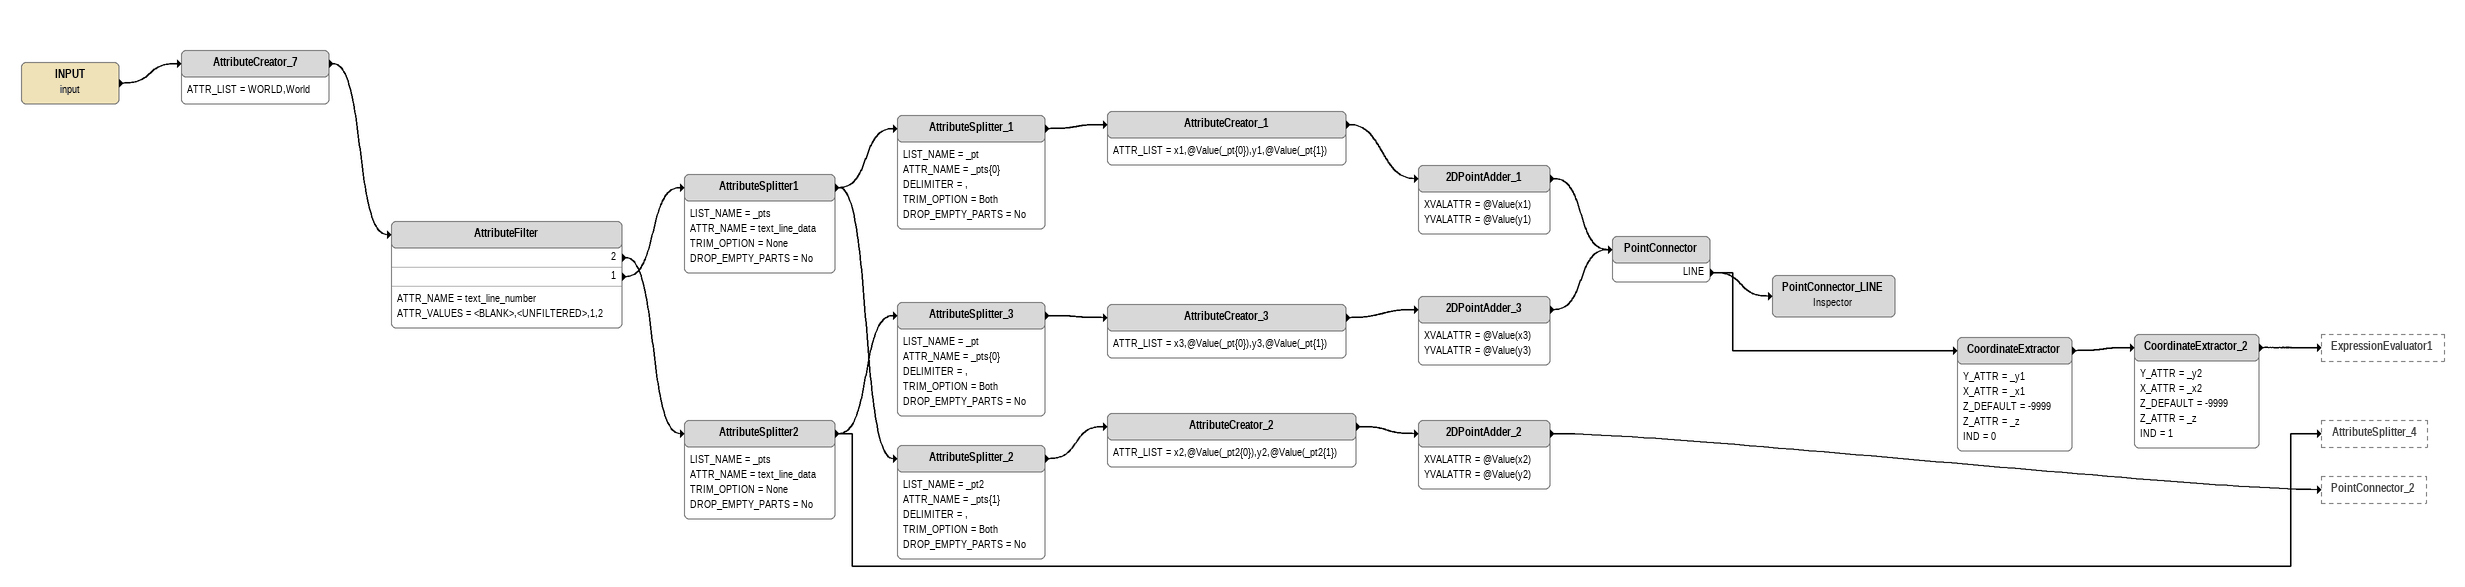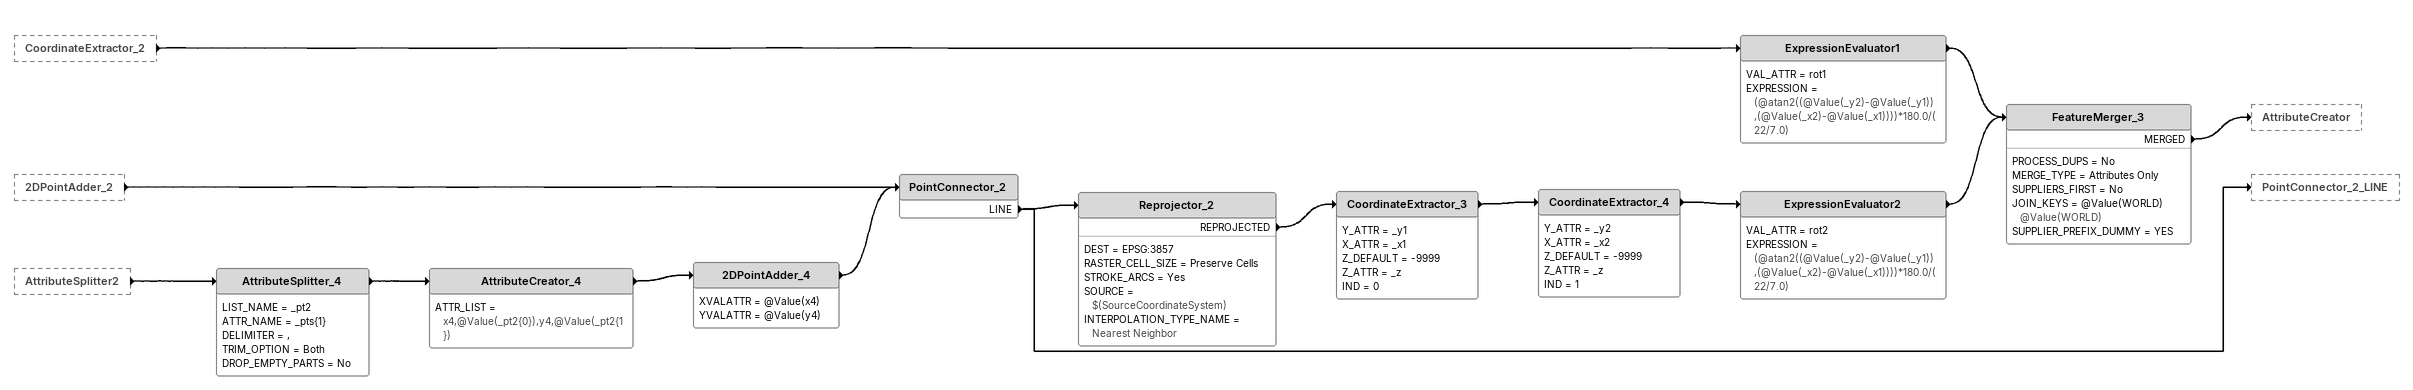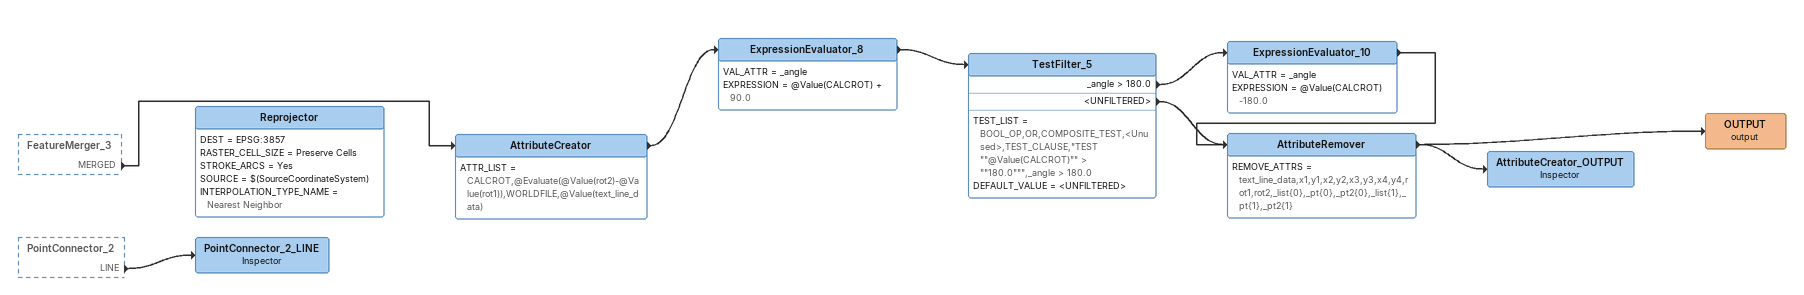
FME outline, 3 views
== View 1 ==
INPUT (input)
    -> AttributeCreator_7
AttributeCreator_7
    ATTR_LIST = WORLD,World
    -> AttributeFilter
AttributeFilter
    ATTR_NAME = text_line_number
    ATTR_VALUES = <BLANK>,<UNFILTERED>,1,2
    2 -> AttributeSplitter2
    1 -> AttributeSplitter1
AttributeSplitter1
    LIST_NAME = _pts
    ATTR_NAME = text_line_data
    TRIM_OPTION = None
    DROP_EMPTY_PARTS = No
    -> AttributeSplitter_1
    -> AttributeSplitter_2
AttributeSplitter_1
    LIST_NAME = _pt
    ATTR_NAME = _pts{0}
    DELIMITER = ,
    TRIM_OPTION = Both
    DROP_EMPTY_PARTS = No
    -> AttributeCreator_1
AttributeCreator_1
    ATTR_LIST = x1,@Value(_pt{0}),y1,@Value(_pt{1})
    -> 2DPointAdder_1
2DPointAdder_1
    XVALATTR = @Value(x1)
    YVALATTR = @Value(y1)
    -> PointConnector
AttributeSplitter_2
    LIST_NAME = _pt2
    ATTR_NAME = _pts{1}
    DELIMITER = ,
    TRIM_OPTION = Both
    DROP_EMPTY_PARTS = No
    -> AttributeCreator_2
AttributeCreator_2
    ATTR_LIST = x2,@Value(_pt2{0}),y2,@Value(_pt2{1})
    -> 2DPointAdder_2
2DPointAdder_2
    XVALATTR = @Value(x2)
    YVALATTR = @Value(y2)
    -> PointConnector_2
AttributeSplitter2
    LIST_NAME = _pts
    ATTR_NAME = text_line_data
    TRIM_OPTION = None
    DROP_EMPTY_PARTS = No
    -> AttributeSplitter_4
    -> AttributeSplitter_3
AttributeSplitter_3
    LIST_NAME = _pt
    ATTR_NAME = _pts{0}
    DELIMITER = ,
    TRIM_OPTION = Both
    DROP_EMPTY_PARTS = No
    -> AttributeCreator_3
AttributeCreator_3
    ATTR_LIST = x3,@Value(_pt{0}),y3,@Value(_pt{1})
    -> 2DPointAdder_3
2DPointAdder_3
    XVALATTR = @Value(x3)
    YVALATTR = @Value(y3)
    -> PointConnector
PointConnector
    LINE -> CoordinateExtractor
    LINE -> PointConnector_LINE
PointConnector_LINE: Inspector
CoordinateExtractor
    Y_ATTR = _y1
    X_ATTR = _x1
    Z_DEFAULT = -9999
    Z_ATTR = _z
    IND = 0
    -> CoordinateExtractor_2
CoordinateExtractor_2
    Y_ATTR = _y2
    X_ATTR = _x2
    Z_DEFAULT = -9999
    Z_ATTR = _z
    IND = 1
    -> ExpressionEvaluator1

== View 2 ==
CoordinateExtractor_2 [outside]
    -> ExpressionEvaluator1
2DPointAdder_2 [outside]
    -> PointConnector_2
AttributeSplitter2 [outside]
    -> AttributeSplitter_4
ExpressionEvaluator1
    VAL_ATTR = rot1
    EXPRESSION = (@atan2((@Value(_y2)-@Value(_y1)),(@Value(_x2)-@Value(_x1))))*180.0/(22/7.0)
    -> FeatureMerger_3
AttributeSplitter_4
    LIST_NAME = _pt2
    ATTR_NAME = _pts{1}
    DELIMITER = ,
    TRIM_OPTION = Both
    DROP_EMPTY_PARTS = No
    -> AttributeCreator_4
AttributeCreator_4
    ATTR_LIST = x4,@Value(_pt2{0}),y4,@Value(_pt2{1})
    -> 2DPointAdder_4
2DPointAdder_4
    XVALATTR = @Value(x4)
    YVALATTR = @Value(y4)
    -> PointConnector_2
PointConnector_2
    LINE -> Reprojector_2
    LINE -> PointConnector_2_LINE
Reprojector_2
    DEST = EPSG:3857
    RASTER_CELL_SIZE = Preserve Cells
    STROKE_ARCS = Yes
    SOURCE = $(SourceCoordinateSystem)
    INTERPOLATION_TYPE_NAME = Nearest Neighbor
    REPROJECTED -> CoordinateExtractor_3
CoordinateExtractor_3
    Y_ATTR = _y1
    X_ATTR = _x1
    Z_DEFAULT = -9999
    Z_ATTR = _z
    IND = 0
    -> CoordinateExtractor_4
CoordinateExtractor_4
    Y_ATTR = _y2
    X_ATTR = _x2
    Z_DEFAULT = -9999
    Z_ATTR = _z
    IND = 1
    -> ExpressionEvaluator2
ExpressionEvaluator2
    VAL_ATTR = rot2
    EXPRESSION = (@atan2((@Value(_y2)-@Value(_y1)),(@Value(_x2)-@Value(_x1))))*180.0/(22/7.0)
    -> FeatureMerger_3
FeatureMerger_3
    PROCESS_DUPS = No
    MERGE_TYPE = Attributes Only
    SUPPLIERS_FIRST = No
    JOIN_KEYS = @Value(WORLD) @Value(WORLD)
    SUPPLIER_PREFIX_DUMMY = YES
    MERGED -> AttributeCreator

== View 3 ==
FeatureMerger_3 [outside]
    MERGED -> AttributeCreator
PointConnector_2 [outside]
    LINE -> PointConnector_2_LINE
AttributeCreator
    ATTR_LIST = CALCROT,@Evaluate(@Value(rot2)-@Value(rot1)),WORLDFILE,@Value(text_line_data)
    -> ExpressionEvaluator_8
ExpressionEvaluator_8
    VAL_ATTR = _angle
    EXPRESSION = @Value(CALCROT) + 90.0
    -> TestFilter_5
TestFilter_5
    TEST_LIST = BOOL_OP,OR,COMPOSITE_TEST,<Unused>,TEST_CLAUSE,"TEST ""@Value(CALCROT)"" > ""180.0""",_angle > 180.0
    DEFAULT_VALUE = <UNFILTERED>
    _angle > 180.0 -> ExpressionEvaluator_10
    <UNFILTERED> -> AttributeRemover
ExpressionEvaluator_10
    VAL_ATTR = _angle
    EXPRESSION = @Value(CALCROT) -180.0
    -> AttributeRemover
AttributeRemover
    REMOVE_ATTRS = text_line_data,x1,y1,x2,y2,x3,y3,x4,y4,rot1,rot2,_list{0},_pt{0},_pt2{0},_list{1},_pt{1},_pt2{1}
    -> OUTPUT (output)
    -> AttributeCreator_OUTPUT
OUTPUT (output)
AttributeCreator_OUTPUT: Inspector
PointConnector_2_LINE: Inspector
Reprojector
    DEST = EPSG:3857
    RASTER_CELL_SIZE = Preserve Cells
    STROKE_ARCS = Yes
    SOURCE = $(SourceCoordinateSystem)
    INTERPOLATION_TYPE_NAME = Nearest Neighbor
